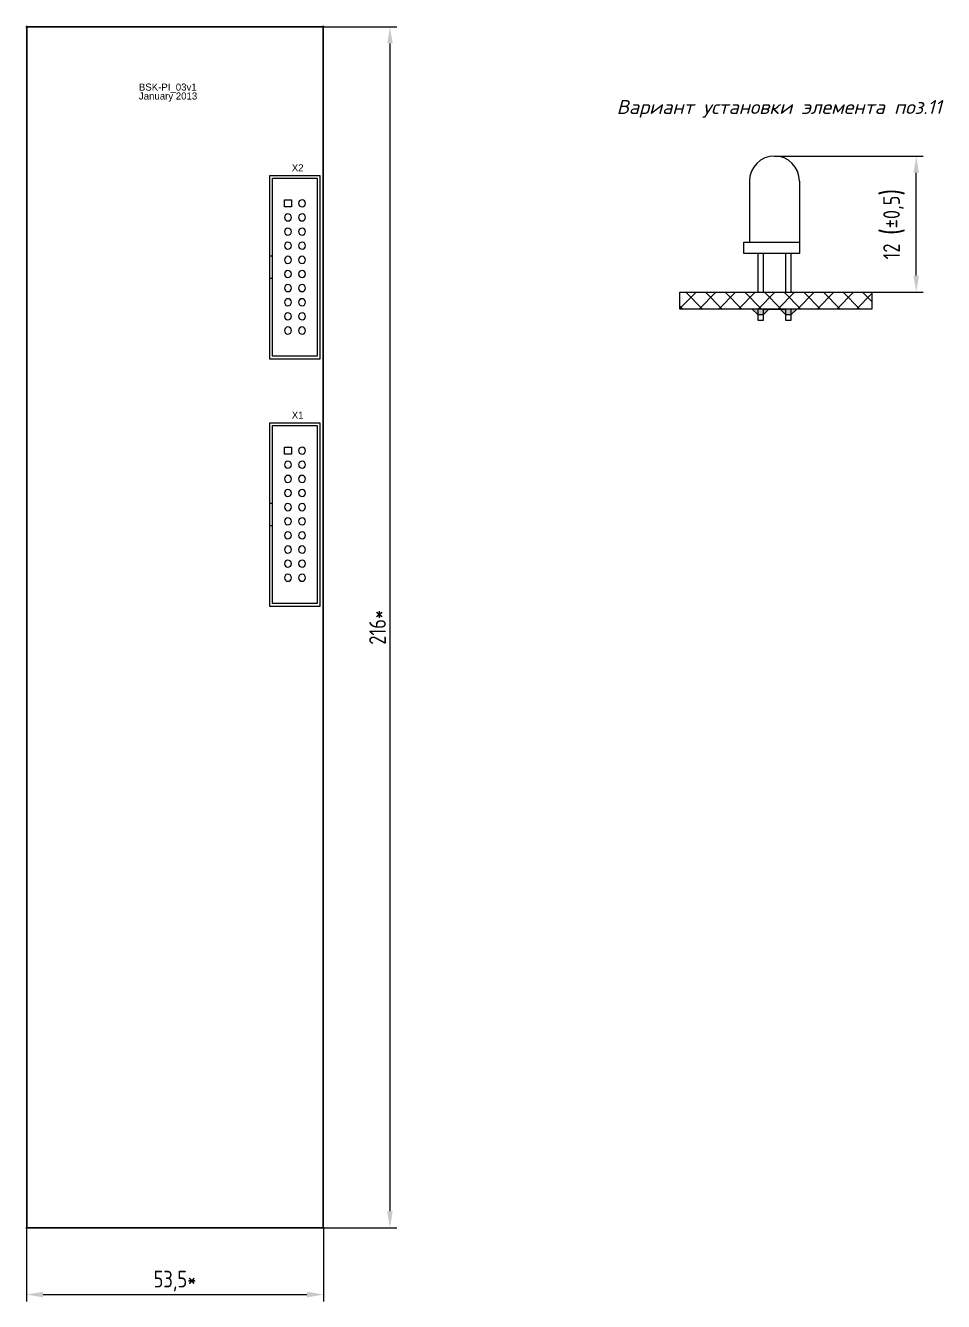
# Model space of a CAD drawing. Extents: x 618 to 1362, y -488 to -141.
# Drawn here: x 1197.3 to 1362.4, y -458.4 to -229 of the extents above; entities that cross this region are included whole.
import ezdxf
from ezdxf.enums import TextEntityAlignment as Align

# ---------------------------------------------------------------- set-up
doc = ezdxf.new("R2010")
doc.units = 0
doc.header["$MEASUREMENT"] = 0
for name, color, linetype in [('Board', 7, 'Continuous'), ('TOP', 7, 'Continuous'), ('Top_Silk', 7, 'Continuous')]:
    doc.layers.add(name, color=color, linetype=linetype)
doc.layers.add('РАЗМЕРЫ', color=7, linetype='Continuous', lineweight=0)
doc.styles.add('ADRF1', font='romans', dxfattribs={"oblique": 15})
doc.styles.add('ГОСТ 2.304', font='CS_Gost2304.shx')
doc.dimstyles.new('ГОСТ', dxfattribs={"dimscale": 0, "dimtxt": 3, "dimasz": 3, "dimexe": 1.25, "dimexo": 0, "dimtad": 1, "dimtoh": 1, "dimdec": 3, "dimtxsty": 'ГОСТ 2.304', "dimcen": 5, "dimadec": 3, "dimazin": 2, "dimtfac": 0.75, "dimtdec": 4, "dimtmove": 1, "dimatfit": 3, "dimfxl": 1, "dimtolj": 1, "dimarcsym": 0})

# ---------------------------------------------------------------- blocks, each defined once
blk = doc.blocks.new('*D304')
at = {"layer": 'Defpoints', "color": 0}
for p in [(1332, -252.5), (1357.5, -252.5), (1349.5, -277)]:
    blk.add_point(p, dxfattribs=at)
at = {"layer": 'РАЗМЕРЫ', "color": 0, "lineweight": -2}
for p, q in [((1332, -252.5), (1358.75, -252.5)), ((1357.5, -274), (1357.5, -255.5)), ((1349.5, -277), (1358.75, -277))]:
    blk.add_line(p, q, dxfattribs=at)
at = {"layer": 'РАЗМЕРЫ', "color": 0}
for points in [[(1358, -255.5), (1357, -255.5), (1357.5, -252.5)], [(1357, -274), (1358, -274), (1357.5, -277)]]:
    blk.add_solid(points, dxfattribs=at)
at = {"layer": 'РАЗМЕРЫ', "color": 0, "linetype": 'ByBlock', "insert": (1353.40625, -264.75), "char_height": 3, "attachment_point": 5, "rotation": 90, "style": 'ГОСТ 2.304'}
blk.add_mtext('\\A1;12 \\H1.33x;(\\H.75x;%%p0,5\\H1.33x;)\\H.75x;', dxfattribs=at)
blk = doc.blocks.new('*D306')
at = {"layer": 'Defpoints', "color": 0}
for p in [(1197.44, -445.16), (1250.91, -445.16), (1250.91, -457.16)]:
    blk.add_point(p, dxfattribs=at)
at = {"layer": 'РАЗМЕРЫ', "color": 0, "lineweight": -2}
for p, q in [((1197.44, -445.16), (1197.44, -458.41)), ((1250.91, -445.16), (1250.91, -458.41)), ((1200.44, -457.16), (1247.91, -457.16))]:
    blk.add_line(p, q, dxfattribs=at)
at = {"layer": 'РАЗМЕРЫ', "color": 0}
for points in [[(1200.44, -456.66), (1200.44, -457.66), (1197.44, -457.16)], [(1247.91, -457.66), (1247.91, -456.66), (1250.91, -457.16)]]:
    blk.add_solid(points, dxfattribs=at)
at = {"layer": 'РАЗМЕРЫ', "color": 0, "linetype": 'ByBlock', "insert": (1224.17, -454.73), "char_height": 3, "attachment_point": 5, "style": 'ГОСТ 2.304'}
blk.add_mtext('\\A1;53,5*', dxfattribs=at)
blk = doc.blocks.new('*D308')
at = {"layer": 'Defpoints', "color": 0}
for p in [(1250.84, -229.26), (1250.84, -445.19), (1262.84, -445.19)]:
    blk.add_point(p, dxfattribs=at)
at = {"layer": 'РАЗМЕРЫ', "color": 0, "lineweight": -2}
for p, q in [((1250.84, -229.26), (1264.09, -229.26)), ((1262.84, -232.26), (1262.84, -442.19)), ((1250.84, -445.19), (1264.09, -445.19))]:
    blk.add_line(p, q, dxfattribs=at)
at = {"layer": 'РАЗМЕРЫ', "color": 0}
for points in [[(1263.34, -232.26), (1262.34, -232.26), (1262.84, -229.26)], [(1262.34, -442.19), (1263.34, -442.19), (1262.84, -445.19)]]:
    blk.add_solid(points, dxfattribs=at)
at = {"layer": 'РАЗМЕРЫ', "color": 0, "linetype": 'ByBlock', "insert": (1260.6, -337.22), "char_height": 3, "attachment_point": 5, "rotation": 90, "style": 'ГОСТ 2.304'}
blk.add_mtext('\\A1;216*', dxfattribs=at)

msp = doc.modelspace()

# ---------------------------------------------------------------- hatches: boundary and pattern name
at = {"layer": 'Board', "linetype": 'ByBlock'}
h = msp.add_hatch(dxfattribs=at)
h.set_pattern_fill('ANSI37', color=256, scale=20, style=0)
h.set_pattern_definition([(45, (399.5, -11), (-1.767767, 1.767767), []), (135, (399.5, -11), (-1.767767, -1.767767), [])])
h.paths.add_polyline_path([(1315, -277), (1349.5, -277), (1349.5, -280), (1315, -280)], flags=0)
h = msp.add_hatch(color=256, dxfattribs=at)
h.paths.add_polyline_path([(1328, -280), (1329, -281), (1330, -281), (1331, -280)], flags=0)
h.paths.add_polyline_path([(1333, -280), (1334, -281), (1335, -281), (1336, -280)], flags=0)

# ---------------------------------------------------------------- linework, layer by layer
for p, q in [((1327.5, -257), (1327.5, -268)), ((1336.5, -257), (1336.5, -268)), ((1329, -270), (1329, -277)), ((1330, -277), (1330, -270)), ((1334, -270), (1334, -277)), ((1335, -277), (1335, -270)), ((1329, -280), (1329, -282)), ((1329, -282), (1330, -282)), ((1330, -282), (1330, -280)), ((1330, -280), (1334, -280)), ((1334, -280), (1334, -282)), ((1334, -282), (1335, -282)), ((1335, -282), (1335, -280))]:
    msp.add_line(p, q, dxfattribs=at)
at = {"layer": 'Board', "const_width": 0.3}
for points in [[(1197.5015, -229.1911, 1), (1197.5015, -229.3191, 1)], [(1197.5015, -229.1911, 1), (1197.5015, -229.3191, 1)], [(1197.5015, -229.2231, 1), (1197.5015, -229.2871, 1)], [(1197.5015, -229.2231, 1), (1197.5015, -229.2871, 1)], [(1250.8415, -229.1911, 1), (1250.8415, -229.3191, 1)], [(1250.8415, -229.1911, 1), (1250.8415, -229.3191, 1)], [(1250.8415, -229.2231, 1), (1250.8415, -229.2871, 1)], [(1250.8415, -229.2231, 1), (1250.8415, -229.2871, 1)], [(1197.5015, -445.0911, 1), (1197.5015, -445.2191, 1)], [(1197.5015, -445.0911, 1), (1197.5015, -445.2191, 1)], [(1250.8415, -445.0911, 1), (1250.8415, -445.2191, 1)], [(1250.8415, -445.0911, 1), (1250.8415, -445.2191, 1)], [(1197.5015, -445.1231, 1), (1197.5015, -445.1871, 1)], [(1197.5015, -445.1231, 1), (1197.5015, -445.1871, 1)], [(1250.8415, -445.1231, 1), (1250.8415, -445.1871, 1)], [(1250.8415, -445.1231, 1), (1250.8415, -445.1871, 1)]]:
    msp.add_lwpolyline(points, format="xyb", close=True, dxfattribs=at)
for points in [[(1197.5015, -229.2551), (1250.8415, -229.2551)], [(1250.8415, -229.2551), (1197.5015, -229.2551)], [(1197.5015, -445.1551), (1197.5015, -229.2551)], [(1197.5015, -229.2551), (1197.5015, -445.1551)], [(1250.8415, -445.1551), (1250.8415, -229.2551)], [(1250.8415, -445.1551), (1250.8415, -229.2551)], [(1250.8415, -445.1551), (1197.5015, -445.1551)], [(1197.5015, -445.1551), (1250.8415, -445.1551)]]:
    msp.add_lwpolyline(points, dxfattribs=at)
at = {"layer": 'Board', "linetype": 'ByBlock'}
for points in [[(1326.5, -270), (1326.5, -268), (1336.5, -268), (1336.5, -270)], [(1315, -277), (1349.5, -277), (1349.5, -280), (1315, -280)]]:
    msp.add_lwpolyline(points, close=True, dxfattribs=at)
for points in [[(1328, -280), (1329, -281), (1330, -281), (1331, -280), (1328, -280)], [(1333, -280), (1334, -281), (1335, -281), (1336, -280), (1333, -280)]]:
    msp.add_lwpolyline(points, dxfattribs=at)
msp.add_arc((1332, -257), 4.5, 0, 180, dxfattribs=at)
at = {"layer": 'TOP'}
for points in [[(1241.2415, -256.0051), (1250.2415, -256.0051), (1250.2415, -289.0051), (1241.2415, -289.0051)], [(1241.7415, -256.5051), (1249.7415, -256.5051), (1249.7415, -288.5051), (1241.7415, -288.5051)], [(1243.8565, -261.6401), (1243.8565, -260.3701), (1245.1265, -260.3701), (1245.1265, -261.6401)], [(1241.2415, -300.4551), (1250.2415, -300.4551), (1250.2415, -333.4551), (1241.2415, -333.4551)], [(1241.7415, -300.9551), (1249.7415, -300.9551), (1249.7415, -332.9551), (1241.7415, -332.9551)], [(1243.8565, -306.0901), (1243.8565, -304.8201), (1245.1265, -304.8201), (1245.1265, -306.0901)]]:
    msp.add_lwpolyline(points, close=True, dxfattribs=at)
for points in [[(1247.0315, -260.3701, 1), (1247.0315, -261.6401, 1)], [(1244.4915, -262.9101, 1), (1244.4915, -264.1801, 1)], [(1247.0315, -262.9101, 1), (1247.0315, -264.1801, 1)], [(1244.4915, -265.4501, 1), (1244.4915, -266.7201, 1)], [(1247.0315, -265.4501, 1), (1247.0315, -266.7201, 1)], [(1244.4915, -267.9901, 1), (1244.4915, -269.2601, 1)], [(1247.0315, -267.9901, 1), (1247.0315, -269.2601, 1)], [(1244.4915, -270.5301, 1), (1244.4915, -271.8001, 1)], [(1247.0315, -270.5301, 1), (1247.0315, -271.8001, 1)], [(1244.4915, -273.0701, 1), (1244.4915, -274.3401, 1)], [(1247.0315, -273.0701, 1), (1247.0315, -274.3401, 1)], [(1244.4915, -275.6101, 1), (1244.4915, -276.8801, 1)], [(1247.0315, -275.6101, 1), (1247.0315, -276.8801, 1)], [(1244.4915, -278.1501, 1), (1244.4915, -279.4201, 1)], [(1247.0315, -278.1501, 1), (1247.0315, -279.4201, 1)], [(1244.4915, -280.6901, 1), (1244.4915, -281.9601, 1)], [(1247.0315, -280.6901, 1), (1247.0315, -281.9601, 1)], [(1244.4915, -283.2301, 1), (1244.4915, -284.5001, 1)], [(1247.0315, -283.2301, 1), (1247.0315, -284.5001, 1)], [(1247.0315, -304.8201, 1), (1247.0315, -306.0901, 1)], [(1244.4915, -307.3601, 1), (1244.4915, -308.6301, 1)], [(1247.0315, -307.3601, 1), (1247.0315, -308.6301, 1)], [(1244.4915, -309.9001, 1), (1244.4915, -311.1701, 1)], [(1247.0315, -309.9001, 1), (1247.0315, -311.1701, 1)], [(1244.4915, -312.4401, 1), (1244.4915, -313.7101, 1)], [(1247.0315, -312.4401, 1), (1247.0315, -313.7101, 1)], [(1244.4915, -314.9801, 1), (1244.4915, -316.2501, 1)], [(1247.0315, -314.9801, 1), (1247.0315, -316.2501, 1)], [(1244.4915, -317.5201, 1), (1244.4915, -318.7901, 1)], [(1247.0315, -317.5201, 1), (1247.0315, -318.7901, 1)], [(1244.4915, -320.0601, 1), (1244.4915, -321.3301, 1)], [(1247.0315, -320.0601, 1), (1247.0315, -321.3301, 1)], [(1244.4915, -322.6001, 1), (1244.4915, -323.8701, 1)], [(1247.0315, -322.6001, 1), (1247.0315, -323.8701, 1)], [(1244.4915, -325.1401, 1), (1244.4915, -326.4101, 1)], [(1247.0315, -325.1401, 1), (1247.0315, -326.4101, 1)], [(1244.4915, -327.6801, 1), (1244.4915, -328.9501, 1)], [(1247.0315, -327.6801, 1), (1247.0315, -328.9501, 1)]]:
    msp.add_lwpolyline(points, format="xyb", close=True, dxfattribs=at)
for points in [[(1241.7415, -270.5051), (1241.2415, -270.5051)], [(1241.7415, -274.5051), (1241.2415, -274.5051)], [(1241.7415, -314.9551), (1241.2415, -314.9551)], [(1241.7415, -318.9551), (1241.2415, -318.9551)]]:
    msp.add_lwpolyline(points, dxfattribs=at)

# ---------------------------------------------------------------- texts
at = {"layer": 'TOP', "width": 1.019685}
for s, p in [('BSK-PI_03v1', (1217.6775, -240.7421)), ('January 2013', (1217.6775, -242.3421))]:
    msp.add_text(s, height=1.27, dxfattribs=at).set_placement(p)
for s, p in [('X2', (1246.2415, -255.2551)), ('X1', (1246.2415, -299.7051))]:
    msp.add_text(s, height=1.27, dxfattribs=at).set_placement(p, align=Align.CENTER)
at = {"layer": 'Top_Silk', "linetype": 'Continuous', "insert": (1332.8599, -242.4374), "char_height": 2.5, "width": 64.285714, "attachment_point": 2, "style": 'ADRF1'}
msp.add_mtext('Вариант установки элемента поз.11', dxfattribs=at)

# ---------------------------------------------------------------- dimensions: what is measured, and where the dimension line sits
at = {"layer": 'РАЗМЕРЫ'}
dim = msp.add_linear_dim(base=(1262.8415, -445.1871), p1=(1250.8415, -229.2551), p2=(1250.8415, -445.1871), angle=90, dimstyle='ГОСТ', override={"dimscale": 1, "dimdec": 1, "dimlfac": 1, "dimrnd": 0.5, "dimpost": '*', "dimtxsty": 'ГОСТ 2.304', "dimsah": 1, "dimtolj": 1}, dxfattribs=at)
dim.commit()
dim.dimension.update_dxf_attribs({"geometry": '*D308', "text_midpoint": (1260.6003, -337.2211)})
dim = msp.add_linear_dim(base=(1357.5, -252.5), p1=(1349.5, -277), p2=(1332, -252.5), angle=90, text='12 \\H1.33x;(\\H.75x;%%p0,5\\H1.33x;)\\H.75x;', dimstyle='ГОСТ', override={"dimscale": 1, "dimgap": 1.6, "dimlfac": 0.5, "dimtxsty": 'ГОСТ 2.304', "dimsah": 1, "dimtolj": 1}, dxfattribs=at)
dim.commit()
dim.dimension.update_dxf_attribs({"geometry": '*D304', "text_midpoint": (1353.4062, -264.75)})
dim = msp.add_linear_dim(base=(1250.9055, -457.1551), p1=(1197.4375, -445.1551), p2=(1250.9055, -445.1551), text='<>*', dimstyle='ГОСТ', override={"dimscale": 1, "dimdec": 1, "dimlfac": 1, "dimrnd": 0.5, "dimtxsty": 'ГОСТ 2.304', "dimsah": 1, "dimtolj": 1}, dxfattribs=at)
dim.commit()
dim.dimension.update_dxf_attribs({"geometry": '*D306', "text_midpoint": (1224.1715, -454.7301)})

doc.saveas('drawing.dxf')
